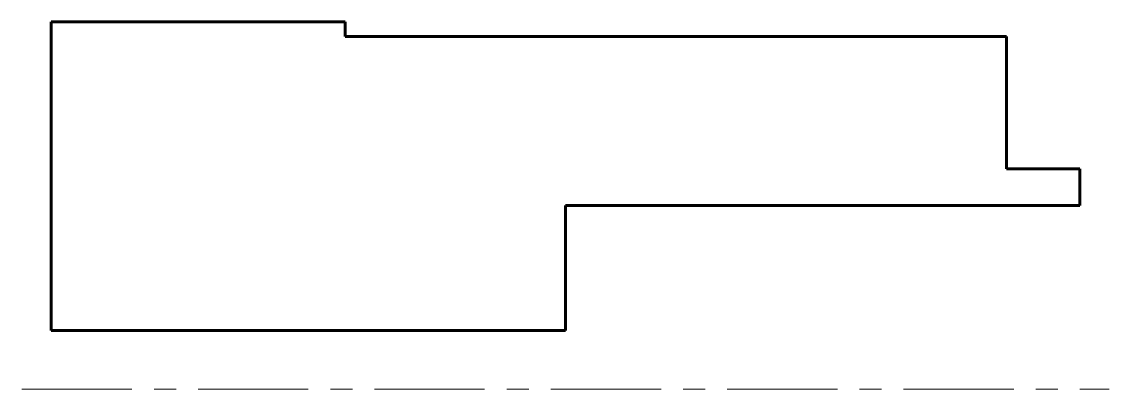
# Model space of a CAD drawing. Header units: millimetres. Extents: x 69.2 to 143.2, y 180.9 to 205.9.
import ezdxf

# ---------------------------------------------------------------- set-up
doc = ezdxf.new("R2010")
doc.units = ezdxf.units.MM
doc.linetypes.add('K5LT_AXLED', pattern=[12, 7.5, -1.5, 1.5, -1.5])
doc.linetypes.add('K5LT_BASIC', pattern=[0])
doc.layers.add('Системный слой', color=7, linetype='Continuous')

msp = doc.modelspace()

# ---------------------------------------------------------------- linework, layer by layer
at = {"layer": 'Системный слой', "color": 150, "linetype": 'K5LT_BASIC', "lineweight": 60, "true_color": 0x0080ff}
for p, q in [((71.24, 205.94), (71.24, 184.94)), ((71.24, 205.94), (91.24, 205.94)), ((91.24, 204.94), (91.24, 205.94)), ((136.24, 204.94), (91.24, 204.94)), ((136.24, 195.94), (136.24, 204.94)), ((141.24, 195.94), (136.24, 195.94)), ((141.24, 193.44), (141.24, 195.94)), ((141.24, 193.44), (106.24, 193.44)), ((106.24, 184.94), (106.24, 193.44)), ((71.24, 184.94), (106.24, 184.94))]:
    msp.add_line(p, q, dxfattribs=at)
at = {"layer": 'Системный слой', "color": 30, "linetype": 'K5LT_AXLED', "lineweight": 18, "true_color": 0xff8000}
msp.add_line((69.24, 180.94), (143.24, 180.94), dxfattribs=at)

doc.saveas('drawing.dxf')
